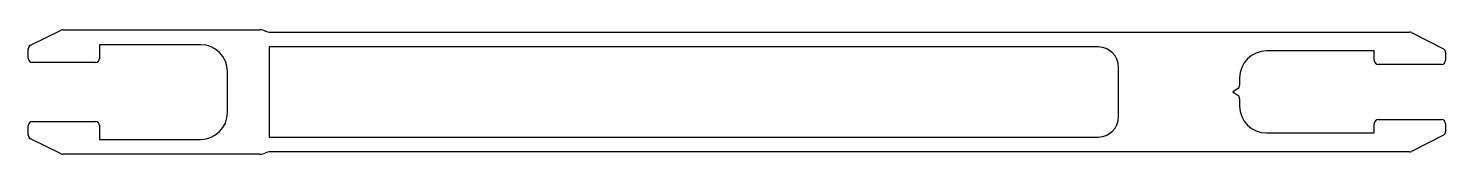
# Model space of a CAD drawing. Extents: x 989 to 1094, y 212 to 221.
import ezdxf

# ---------------------------------------------------------------- set-up
doc = ezdxf.new("R2010")
doc.units = 0
doc.layers.get('0').update_dxf_attribs({"linetype": 'CONTINUOUS'})

msp = doc.modelspace()

# ---------------------------------------------------------------- linework, layer by layer
for p, q in [((988.72, 220.17), (990.99, 221.28)), ((991.12, 221.31), (1005.74, 221.31)), ((1006.55, 221.14), (1091.18, 221.14)), ((1001.35, 220.21), (993.85, 220.21)), ((993.85, 220.21), (993.85, 219.19)), ((1091.32, 221.11), (1093.69, 219.9)), ((988.55, 219.19), (988.55, 219.9)), ((1068.05, 220.04), (1006.45, 220.04)), ((1006.45, 220.04), (1006.45, 213.34)), ((1088.55, 219.74), (1080.55, 219.74)), ((1088.55, 219.04), (1088.55, 219.74)), ((1093.85, 219.63), (1093.85, 219.04)), ((993.55, 218.89), (988.85, 218.89)), ((1003.35, 215.16), (1003.35, 218.21)), ((1069.55, 214.84), (1069.55, 218.54)), ((1093.55, 218.74), (1088.85, 218.74)), ((1078.43, 216.95), (1078.05, 216.69)), ((1078.55, 217.74), (1078.55, 217.2)), ((1078.05, 216.69), (1078.43, 216.43)), ((1078.55, 216.18), (1078.55, 215.64)), ((988.55, 213.48), (988.55, 214.19)), ((988.85, 214.49), (993.55, 214.49)), ((993.85, 214.19), (993.85, 213.16)), ((1088.55, 213.64), (1088.55, 214.34)), ((1088.85, 214.64), (1093.55, 214.64)), ((1093.85, 214.34), (1093.85, 213.75)), ((990.99, 212.09), (988.72, 213.21)), ((993.85, 213.16), (1001.35, 213.16)), ((1006.45, 213.34), (1068.05, 213.34)), ((1080.55, 213.64), (1088.55, 213.64)), ((1093.69, 213.48), (1091.32, 212.27)), ((1005.74, 212.06), (991.12, 212.06)), ((1091.18, 212.24), (1006.55, 212.24))]:
    msp.add_line(p, q)
for centre, radius, start, end in [((991.12, 221.01), 0.3, 90, 116.1049), ((1005.74, 220.31), 1, 65.8532, 90), ((1006.55, 222.14), 1, 245.8532, 270), ((1091.18, 220.84), 0.3, 62.9959, 90), ((988.85, 219.9), 0.3, 116.1049, 180), ((1001.35, 218.21), 2, 0, 90), ((988.85, 219.19), 0.3, 180, 270), ((993.55, 219.19), 0.3, 270, 0), ((1068.05, 218.54), 1.5, 0, 90), ((1080.55, 217.74), 2, 90, 180), ((1088.85, 219.04), 0.3, 180, 270), ((1093.55, 219.04), 0.3, 270, 0), ((1093.55, 219.63), 0.3, 0, 62.9959), ((1078.25, 217.2), 0.3, 304.992, 0), ((1078.25, 216.18), 0.3, 360, 55.008), ((1001.35, 215.16), 2, 270, 0), ((1068.05, 214.84), 1.5, 270, 0), ((1080.55, 215.64), 2, 180, 270), ((988.85, 214.19), 0.3, 90, 180), ((993.55, 214.19), 0.3, 0, 90), ((1088.85, 214.34), 0.3, 90, 180), ((1093.55, 214.34), 0.3, 0, 90), ((988.85, 213.48), 0.3, 180, 243.8951), ((1093.55, 213.75), 0.3, 297.0041, 360), ((991.12, 212.36), 0.3, 243.8951, 270), ((1005.74, 213.06), 1, 270, 294.1468), ((1006.55, 211.24), 1, 90, 114.1468), ((1091.18, 212.54), 0.3, 270, 297.0041)]:
    msp.add_arc(centre, radius, start, end)

doc.saveas('drawing.dxf')
